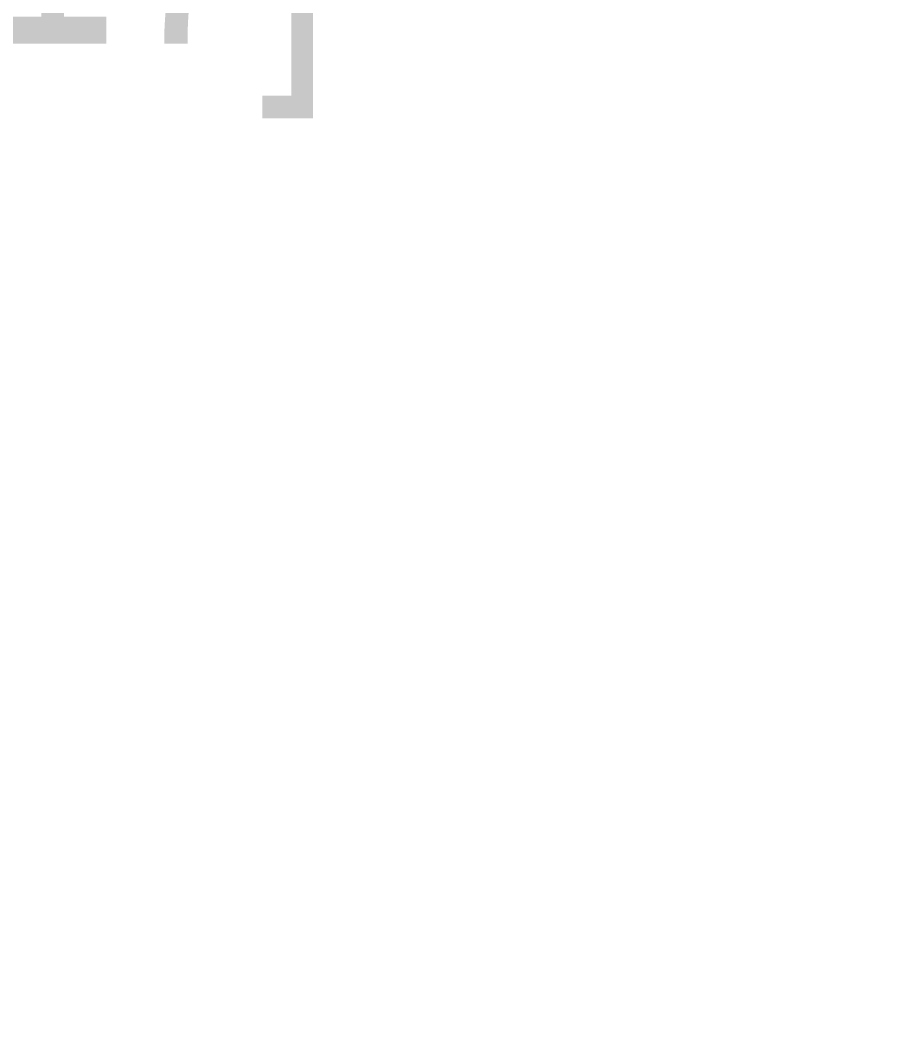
# Model space of a CAD drawing. Header units: millimetres. Extents: x 26027 to 581921, y 7230 to 233891.
# Drawn here: x 468856 to 469562, y 220480 to 221301 of the extents above; entities that cross this region are included whole.
import ezdxf

# ---------------------------------------------------------------- set-up
doc = ezdxf.new("R2010")
doc.units = ezdxf.units.MM
doc.header["$LTSCALE"] = 5
doc.layers.add('72_EGR_BASE_TEXT', color=7, linetype='Continuous', lineweight=5)
doc.layers.add('PDF_Geometry', color=7, linetype='Continuous', true_color=0x809a5e)
doc.styles.add('X3G_ENTITY_2587EA', font='swisscl.ttf', dxfattribs={"height": 200})

msp = doc.modelspace()

# ---------------------------------------------------------------- hatches: boundary and pattern name
at = {"layer": 'PDF_Geometry', "lineweight": 25}
h = msp.add_hatch(dxfattribs=at)
h.set_pattern_fill('ANGLE', color=256, scale=500)
h.set_pattern_definition([(0, (-753464.18, -861134.26), (0, 137.5), [100, -37.5]), (90, (-753464.18, -861134.26), (-137.5, 8e-15), [100, -37.5])])
edge = h.paths.add_edge_path()
edge.add_line((476577.13, 225898.25), (477116.15, 225898.25))
edge.add_line((477116.15, 225898.25), (477116.15, 226329.47))
edge.add_line((477116.15, 226329.47), (476816.32, 226329.47))
edge.add_line((476816.32, 226329.47), (476816.32, 226289.04))
edge.add_line((476816.32, 226289.04), (476674.83, 226289.04))
edge.add_line((476674.83, 226289.04), (476674.83, 226329.47))
edge.add_line((476674.83, 226329.47), (476203.18, 226329.47))
edge.add_line((476203.18, 226329.47), (476203.18, 226289.04))
edge.add_line((476203.18, 226289.04), (476061.69, 226289.04))
edge.add_line((476061.69, 226289.04), (476061.69, 226329.47))
edge.add_line((476061.69, 226329.47), (475886.51, 226329.47))
edge.add_line((475886.51, 226329.47), (475886.51, 226888.7))
edge.add_line((475886.51, 226888.7), (475792.18, 226888.7))
edge.add_line((475792.18, 226888.7), (475792.18, 226329.47))
edge.add_line((475792.18, 226329.47), (475488.98, 226329.47))
edge.add_line((475488.98, 226329.47), (475488.98, 226289.04))
edge.add_line((475488.98, 226289.04), (475354.22, 226289.04))
edge.add_line((475354.22, 226289.04), (475354.22, 226329.47))
edge.add_line((475354.22, 226329.47), (474875.84, 226329.47))
edge.add_line((474875.84, 226329.47), (474875.84, 226289.04))
edge.add_line((474875.84, 226289.04), (474741.08, 226289.04))
edge.add_line((474741.08, 226289.04), (474741.08, 226329.47))
edge.add_line((474741.08, 226329.47), (474559.16, 226329.47))
edge.add_line((474559.16, 226329.47), (474559.16, 225584.4))
edge.add_line((474559.16, 225584.4), (474592.85, 225584.4))
edge.add_line((474592.85, 225584.4), (474576.68, 225503.55))
edge.add_line((474576.68, 225503.55), (474896.05, 225503.55))
edge.add_line((474896.05, 225503.55), (474896.05, 225463.12))
edge.add_line((474896.05, 225463.12), (474893.09, 225463.12))
edge.add_arc((474569.26, 225506.91), 326.77, 270.00122, 352.29942, ccw=False)
edge.add_arc((474569.28, 224428.88), 751.25, 2.82634, 90.00047, ccw=False)
edge.add_line((475319.61, 224465.93), (475320.53, 224465.93))
edge.add_line((475320.53, 224465.93), (475320.53, 224425.5))
edge.add_line((475320.53, 224425.5), (475286.84, 224425.5))
edge.add_line((475286.84, 224425.5), (475273.37, 224408.65))
edge.add_arc((475243.05, 224408.65), 30.32, -90, 0, ccw=False)
edge.add_line((475243.05, 224378.33), (475246.42, 224371.6))
edge.add_line((475246.42, 224371.6), (475155.46, 224378.33))
edge.add_arc((475155.46, 224408.65), 30.32, 146.25105, 270, ccw=False)
edge.add_line((475130.25, 224425.5), (474576.68, 224425.5))
edge.add_line((474576.68, 224425.5), (474594.76, 224335.08))
edge.add_line((474594.76, 224335.08), (476577.13, 224335.08))
edge.add_line((476577.13, 224335.08), (476577.13, 225898.25))
h.paths.add_polyline_path([(480290.33, 225585.27), (477823.62, 225585.27), (477823.62, 224430.19), (477190.27, 224430.19), (477190.27, 224260.96), (477116.15, 224260.96), (477116.15, 223519.81), (477116.15, 223452.43), (477190.27, 223452.43), (477190.27, 222536.09), (478390.27, 222536.09), (478390.27, 222825.81), (478370.06, 222825.81), (478384.88, 222899.93), (478390.27, 222899.93), (478390.27, 223573.71), (478383.53, 223573.71), (478370.06, 223641.09), (478390.27, 223641.09), (478390.27, 223924.07), (478370.06, 223924.07), (478386.23, 224004.93), (478390.27, 224004.93), (478390.27, 224671.97), (478383.53, 224671.97), (478370.06, 224746.09), (478390.27, 224746.09), (478390.27, 223830.2), (480290.33, 223830.2)])
edge = h.paths.add_edge_path(flags=16)
edge.add_line((477890.42, 223499.59), (477884.26, 223499.59))
edge.add_line((477884.26, 223499.59), (477884.26, 223486.7))
edge.add_arc((477880.89, 223496.22), 10.11, 289.47112, 379.47142)
h.paths.add_polyline_path([(477944.9, 223553.5), (477944.9, 223513.07), (477197.01, 223513.07), (477197.01, 223553.5), (477756.25, 223553.5), (477756.25, 223560.23), (477776.46, 223560.23), (477776.46, 223580.45), (477884.26, 223580.45), (477884.26, 223560.23), (477911.21, 223560.23)], flags=16)
edge = h.paths.add_edge_path(flags=16)
edge.add_line((477786.57, 223486.12), (477877.53, 223479.38))
edge.add_line((477877.53, 223479.38), (477786.57, 223486.12))
edge.add_arc((477786.57, 223496.22), 10.11, 160.52858, 270, ccw=False)
edge.add_line((477777.04, 223499.59), (477776.46, 223499.59))
edge.add_line((477776.46, 223499.59), (477776.46, 223496.22))
edge.add_arc((477786.57, 223496.22), 10.11, 180, 270)
h.paths.add_polyline_path([(477203.75, 223499.59), (477217.22, 223432.22), (477197.01, 223432.22), (477197.01, 223499.59)], flags=16)
edge = h.paths.add_edge_path()
edge.add_line((468810.81, 220380), (468731.03, 220380))
edge.add_line((468731.03, 220380), (468731.03, 220353.04))
edge.add_line((468731.03, 220353.04), (468650.17, 220367.75))
edge.add_line((468650.17, 220367.75), (468650.17, 219815.65))
edge.add_arc((468667.02, 219790.44), 30.32, 0, 123.74895, ccw=False)
edge.add_line((468697.34, 219790.44), (468697.34, 219699.48))
edge.add_line((468697.34, 219699.48), (468692.92, 219718.6))
edge.add_arc((468667.02, 219702.85), 30.32, -90, 31.29804, ccw=False)
edge.add_line((468667.02, 219672.53), (468670.39, 219665.79))
edge.add_line((468670.39, 219665.79), (468656.91, 219665.79))
edge.add_line((468656.91, 219665.79), (468656.91, 219659.05))
edge.add_line((468656.91, 219659.05), (468650.17, 219625.36))
edge.add_line((468650.17, 219625.36), (468609.75, 219625.36))
edge.add_line((468609.75, 219625.36), (468609.75, 219626.29))
edge.add_arc((468646.79, 220376.62), 751.25, 179.99953, 267.17366, ccw=False)
edge.add_arc((467568.77, 220376.63), 326.77, 276.51003, 359.99878, ccw=False)
edge.add_line((467605.81, 220051.97), (467605.81, 220049.84))
edge.add_line((467605.81, 220049.84), (467572.13, 220049.84))
edge.add_line((467572.13, 220049.84), (467572.13, 220373.26))
edge.add_line((467572.13, 220373.26), (467531.7, 220373.26))
edge.add_line((467531.7, 220373.26), (467510.81, 220373.26))
edge.add_line((467510.81, 220373.26), (467510.81, 220380))
edge.add_line((467510.81, 220380), (465810.81, 220380))
edge.add_line((465810.81, 220380), (465810.81, 219753.7))
edge.add_line((465810.81, 219753.7), (465810.81, 218580))
edge.add_line((465810.81, 218580), (468810.81, 218580))
edge.add_line((468810.81, 218580), (468810.81, 220380))
h.paths.add_polyline_path([(466491.17, 219254.64), (468153.2, 219254.64), (468153.2, 219650.59), (466491.17, 219650.59)], flags=16)
h.paths.add_polyline_path([(477817.49, 225578.48), (478147.29, 225578.48), (478152.77, 226254.5), (477822.96, 226254.5)])
h.paths.add_polyline_path([(474553.45, 224579.02), (476066.19, 224579.02), (476066.19, 225298.61), (474553.45, 225298.61)])
h.paths.add_polyline_path([(476024.25, 225648.78), (476024.25, 224319.41), (476563.83, 224319.41), (476563.83, 225648.78)])
h.paths.add_polyline_path([(475228.55, 225934.2), (476844.25, 225934.2), (476844.25, 226231.16), (475228.55, 226231.16)], flags=16)

# ---------------------------------------------------------------- texts
at = {"layer": '72_EGR_BASE_TEXT', "insert": (468628.24, 221482.24, -2.36), "char_height": 200, "attachment_point": 2, "style": 'X3G_ENTITY_2587EA'}
msp.add_mtext('[IPDG117]', dxfattribs=at)

doc.saveas('drawing.dxf')
